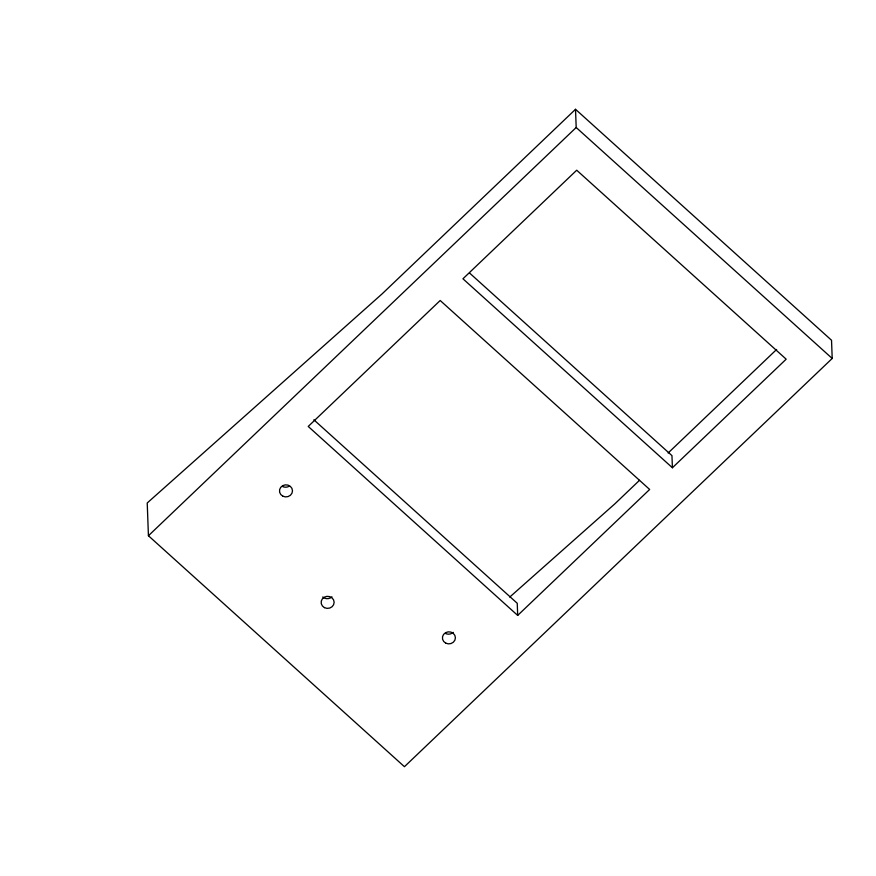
<?xml version="1.0" encoding="UTF-8"?>
<svg xmlns="http://www.w3.org/2000/svg" width="876" height="876" viewBox="0 0 876 876"><rect width="100%" height="100%" fill="white"/><g stroke="black" fill="none" stroke-linecap="round" stroke-linejoin="round"><path stroke-width="1.31" d="M575.521 109.303L382.111 293.876L147.223 502.977L148.427 535.74L404.438 766.697L832.2 358.459L831.532 340.26L575.521 109.303L576.189 127.502L832.2 358.459M148.427 535.74L576.189 127.502M639.513 480.311L614.853 503.842L509.733 597.082M668.125 453.001L776.629 349.458M517.683 615.412L649.653 489.465L440.19 300.501L308.221 426.448L517.683 615.412L517.245 603.279L313.849 419.79M672.407 467.751L786.177 359.182L576.704 170.218L462.944 278.787L672.407 467.751L671.958 455.619L469.58 273.038M288.949 486.344A6.515 6.044 -2.1 0 1 282.444 486.443M453.21 632.341A6.515 6.044 -2.1 0 1 445.358 633.425M331.927 596.852A6.515 6.044 -2.1 0 1 322.718 596.994M282.795 496.155A6.515 6.044 -2.1 0 0 292.496 490.768A6.515 6.044 -2.1 0 0 282.663 485.687A6.515 6.044 -2.1 0 0 282.795 496.155M445.72 643.126A6.515 6.044 -2.1 0 0 455.41 637.75A6.515 6.044 -2.1 0 0 445.588 632.669A6.515 6.044 -2.1 0 0 445.72 643.126M324.438 607.637A6.515 6.044 -2.1 0 0 334.139 602.261A6.515 6.044 -2.1 0 0 324.306 597.18A6.515 6.044 -2.1 0 0 324.438 607.637"/></g></svg>
